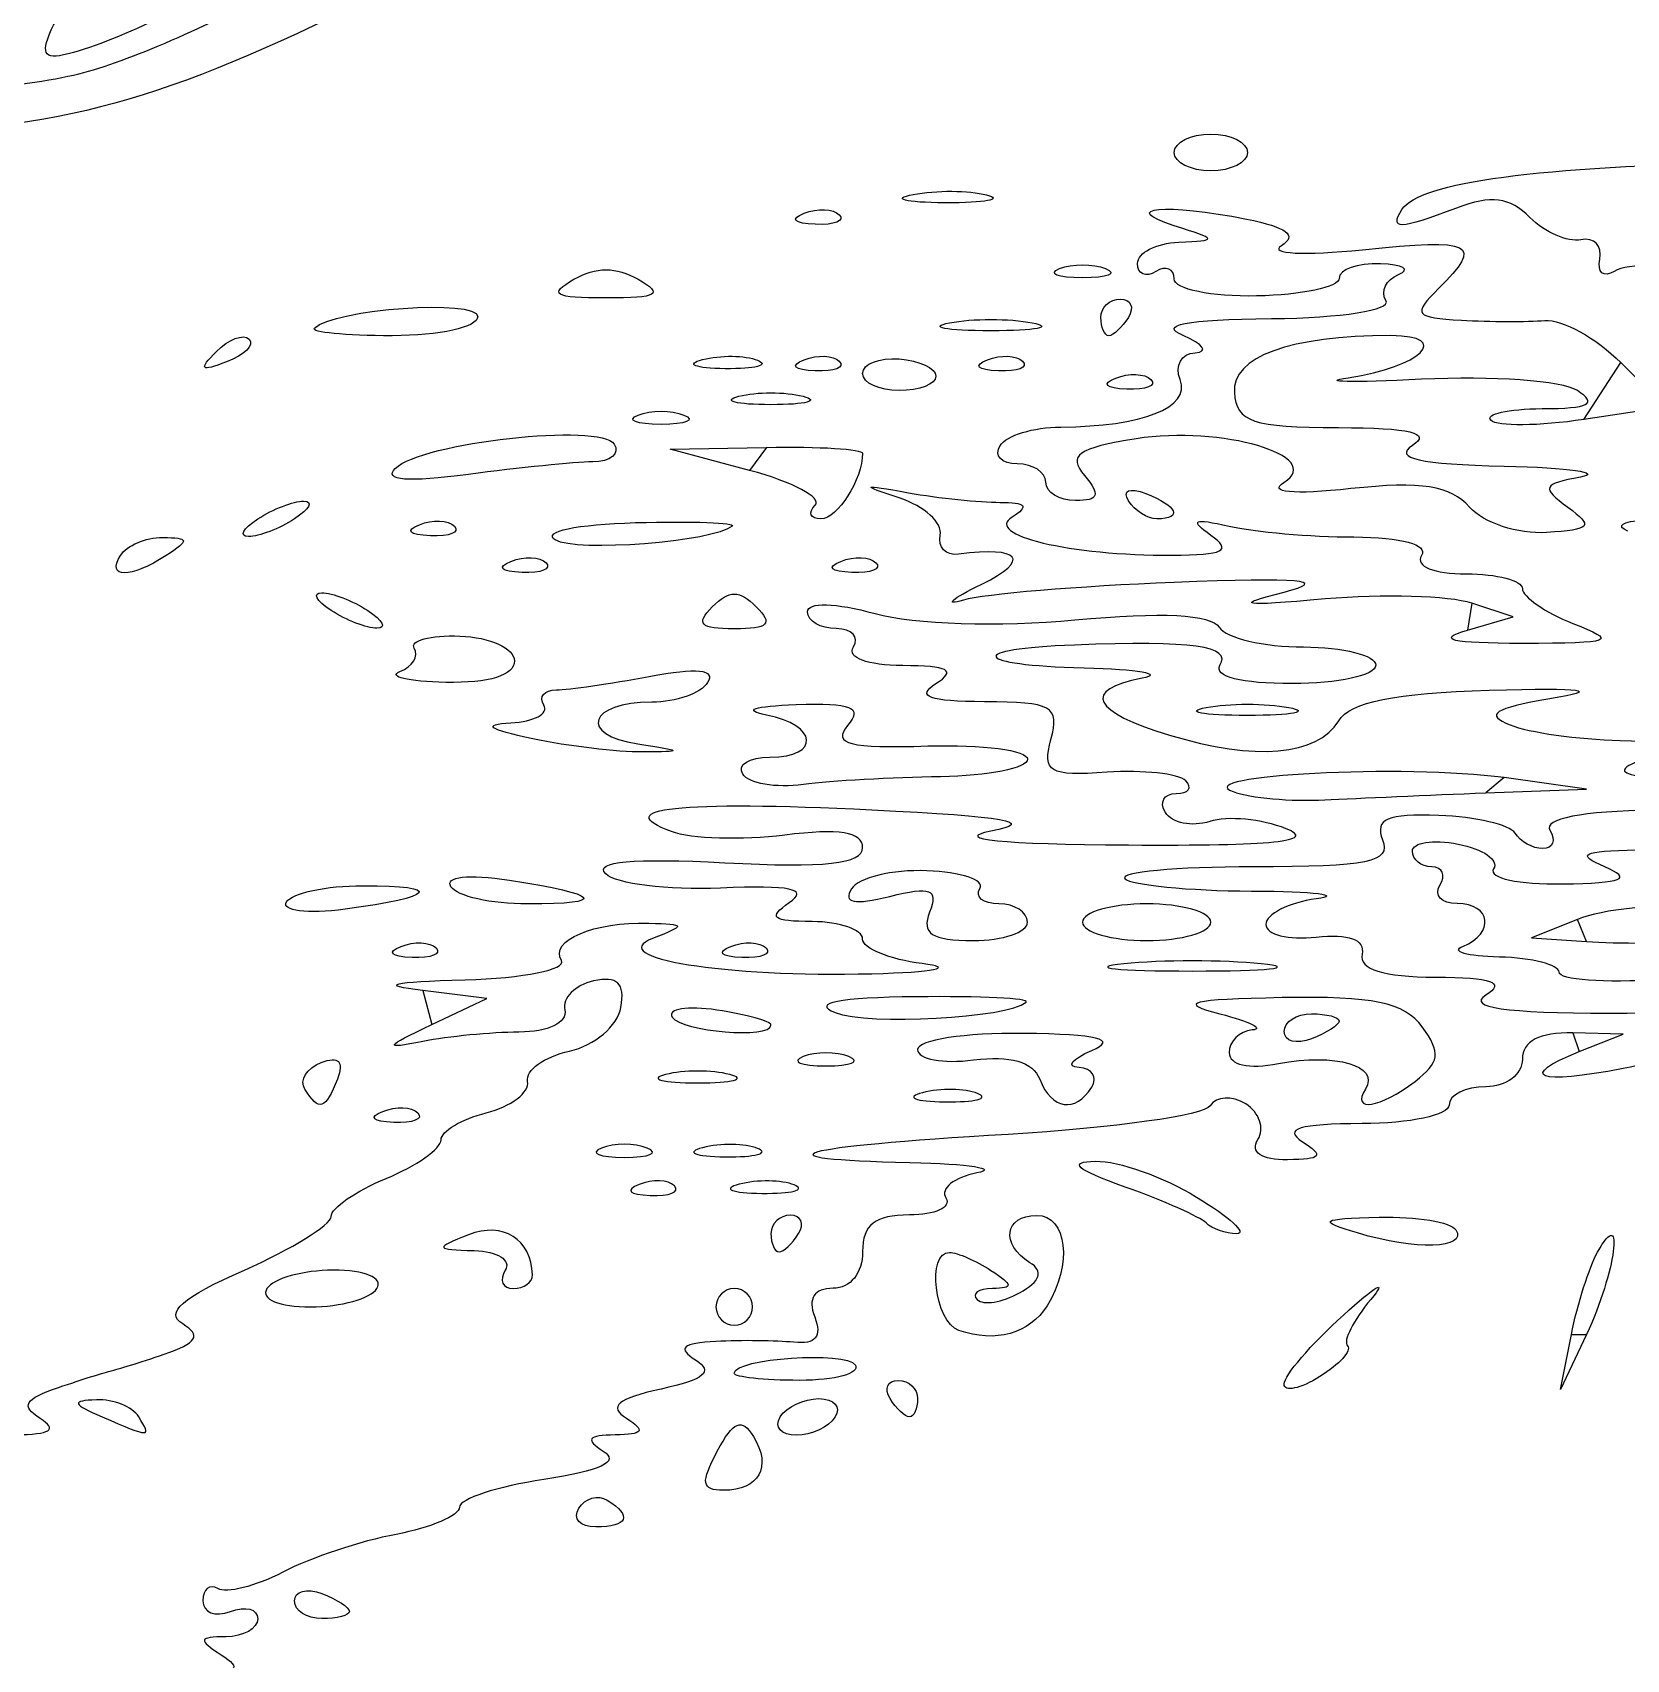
# Model space of a CAD drawing. Extents: x 2 to 593, y 3 to 839.
# Drawn here: x 179.76 to 227.1, y 80.83 to 129.16 of the extents above; entities that cross this region are included whole.
import ezdxf

# ---------------------------------------------------------------- set-up
doc = ezdxf.new("R2010")
doc.units = 0
doc.layers.add('Capa_1', color=7, linetype='CONTINUOUS')

msp = doc.modelspace()

# ---------------------------------------------------------------- linework, layer by layer
at = {"layer": 'Capa_1', "color": 7}
for points in [[(180.248816, 129.090104), (180.248816, 129.090104)], [(181.275768, 127.966752), (181.275784, 127.966824)], [(213.662512, 125.593912), (213.662512, 125.593912)], [(205.912376, 124.345672), (205.912376, 124.345912)], [(202.67416, 123.788232), (202.67416, 123.788472)], [(195.836208, 121.827272), (195.836208, 121.827272)], [(210.260544, 122.144152), (210.260544, 122.144152)], [(188.12508, 120.376712), (188.12508, 120.376712)], [(206.994656, 120.534872), (206.994656, 120.534872)], [(211.485256, 120.695112), (211.485256, 120.695112)], [(185.212992, 119.676472), (185.212992, 119.676472)], [(199.656768, 119.442072), (199.656768, 119.441832)], [(202.67416, 119.433592), (202.67416, 119.433832)], [(208.117304, 119.433592), (208.117304, 119.433832)], [(204.40916, 119.030872), (204.40916, 119.030872)], [(211.927512, 118.891992), (211.927512, 118.892232)], [(226.932136, 119.352712), (228.257976, 118.026872), (225.833928, 117.663432)], [(200.73504, 118.351272), (200.73504, 118.351272)], [(197.741304, 117.792232), (197.741304, 117.792232)], [(201.049376, 116.150152), (198.693856, 116.780312), (201.551512, 116.833912)], [(190.529136, 116.209192), (190.529136, 116.209192)], [(202.99984, 115.115112), (202.99984, 115.114952)], [(212.305576, 115.247992), (212.305576, 115.247992)], [(222.435808, 115.057512), (222.435808, 115.057912)], [(186.446776, 114.709912), (186.446776, 114.709912)], [(191.243552, 114.537192), (191.243552, 114.537432)], [(195.279808, 114.086392), (195.279808, 114.086392)], [(182.364416, 113.621272), (182.364416, 113.621272)], [(193.96512, 113.448632), (193.96512, 113.448872)], [(203.762792, 113.448632), (203.762792, 113.448872)], [(222.371552, 111.402472), (223.732336, 111.796552), (222.502, 112.203192)], [(188.624032, 111.988392), (188.624032, 111.988392)], [(199.945784, 112.097272), (199.945784, 112.097272)], [(222.371552, 111.402472), (222.371552, 111.402472)], [(190.668608, 110.172792), (190.668608, 110.172792)], [(214.615064, 109.107192), (214.615064, 109.107192)], [(194.611496, 108.178712), (194.611496, 108.178712)], [(200.8476, 107.128152), (200.8476, 107.128152)], [(222.915864, 106.571864), (225.909592, 106.686424), (223.460176, 107.024344)], [(222.915864, 106.571864), (222.915864, 106.571864)], [(192.182008, 103.783304), (192.182008, 103.783304)], [(187.300664, 103.331704), (187.300664, 103.331704)], [(209.307992, 102.730744), (209.307992, 102.730744)], [(214.751144, 102.730744), (214.751144, 102.730744)], [(225.63744, 102.813704), (224.276648, 102.265144), (225.909592, 102.154584)], [(190.699232, 102.009944), (190.699232, 102.010104)], [(200.496896, 102.009944), (200.496896, 102.010104)], [(216.248008, 101.494344), (216.248008, 101.494344)], [(191.617736, 99.692344), (193.25068, 100.466104), (191.345584, 100.699784)], [(209.26264, 100.356264), (209.26264, 100.356264)], [(201.687592, 99.675224), (201.687592, 99.675224)], [(216.9284, 99.481944), (216.9284, 99.481944)], [(225.694488, 98.886824), (226.998224, 99.408344), (225.50136, 99.442744)], [(204.000928, 98.736744), (204.000928, 98.736744)], [(200.46288, 98.207144), (200.46288, 98.207144)], [(187.842816, 97.771064), (187.842816, 97.771064)], [(207.821488, 97.644664), (207.821488, 97.644824)], [(211.213096, 97.831944), (211.213096, 97.831944)], [(220.817504, 98.003464), (220.817504, 98.003464)], [(190.15492, 97.110984), (190.15492, 97.111224)], [(198.013464, 96.019944), (198.013464, 96.019944)], [(201.289712, 96.011864), (201.289712, 96.011944)], [(198.8186, 94.900024), (198.8186, 94.899864)], [(202.378336, 94.927624), (202.378336, 94.927864)], [(214.610208, 93.799544), (214.610208, 93.799544)], [(202.504064, 93.482344), (202.504064, 93.482344)], [(219.105656, 93.499944), (219.105656, 93.499944)], [(189.984824, 91.849384), (189.984824, 91.849384)], [(194.60316, 92.257624), (194.60316, 92.257624)], [(201.143272, 91.305144), (201.143272, 91.305144)], [(207.26684, 90.607784), (207.266816, 90.607784)], [(225.907408, 90.483464), (225.137856, 88.850504), (225.461096, 90.483464), (225.461096, 90.483464)], [(200.59896, 89.333064), (200.59896, 89.333064)], [(216.9284, 89.016184), (216.9284, 89.016184)], [(205.225632, 88.578344), (205.225632, 88.578344)], [(182.908728, 88.039224), (182.908728, 88.039224)], [(201.959744, 88.034024), (201.959744, 88.034024)], [(200.094, 87.018904), (200.094, 87.018904)], [(195.977768, 85.321304), (195.977768, 85.321304)], [(187.535408, 82.573784), (187.535408, 82.573784)]]:
    msp.add_lwpolyline(points, close=True, dxfattribs=at)
for points in [[(186.387576, 131.234904), (185.416192, 130.449384), (182.713552, 129.099144), (181.143128, 128.614744)], [(181.275784, 127.966824), (182.772648, 128.370104), (185.344536, 129.504344), (186.991088, 130.487384)], [(180.248816, 129.090104), (180.57084, 129.929304), (181.152824, 130.158664), (182.509104, 129.980824)], [(188.673496, 129.626296), (182.898392, 126.848376), (179.90076, 126.145816), (173.791192, 126.138376)], [(181.143128, 128.614744), (180.176384, 128.316584), (179.989992, 128.415624), (180.248816, 129.090104)], [(173.505816, 127.227072), (176.282424, 127.227072), (179.778904, 127.563472), (181.275768, 127.966752)], [(213.662512, 125.593912), (213.662512, 125.893272), (214.152392, 126.138232), (214.751144, 126.138232)], [(214.751144, 126.138232), (215.349888, 126.138232), (215.839768, 125.893272), (215.839768, 125.593912)], [(214.751144, 125.049592), (214.152392, 125.049592), (213.662512, 125.294472), (213.662512, 125.593912)], [(215.839768, 125.593912), (215.839768, 125.294472), (215.349888, 125.049592), (214.751144, 125.049592)], [(220.428312, 123.901272), (220.929416, 124.712072), (224.527888, 125.194312), (230.808424, 125.292392)], [(206.858576, 124.097992), (205.661088, 124.105992), (205.235296, 124.215432), (205.912376, 124.345672)], [(205.912376, 124.345912), (206.589456, 124.476072), (207.569216, 124.471192), (208.089632, 124.334712)], [(208.089632, 124.334712), (208.610048, 124.198472), (208.056032, 124.091912), (206.858576, 124.097992)], [(224.22908, 123.660952), (223.62524, 124.264792), (223.078136, 124.335432), (222.045544, 123.942872)], [(203.003016, 123.459352), (202.36892, 123.485752), (202.239944, 123.614472), (202.67416, 123.788232)], [(202.67416, 123.788472), (203.06708, 123.945672), (203.536552, 123.926312), (203.717432, 123.745272)], [(203.717432, 123.745272), (203.898304, 123.564392), (203.576816, 123.435752), (203.003016, 123.459352)], [(213.662512, 123.418952), (211.97448, 123.959592), (213.42936, 124.091592), (215.81564, 123.614312)], [(222.045544, 123.942872), (220.340336, 123.294552), (220.048512, 123.287112), (220.428312, 123.901272)], [(213.798592, 122.928872), (214.973536, 122.980872), (214.968, 123.000872), (213.662512, 123.418952)], [(215.81564, 123.614312), (217.010256, 123.375352), (217.335432, 123.126232), (216.846776, 122.824232)], [(225.74436, 123.001032), (225.354096, 122.920872), (224.672232, 123.217832), (224.22908, 123.660952)], [(212.57388, 122.298232), (212.57388, 122.615272), (213.125, 122.899032), (213.798592, 122.928872)], [(216.846776, 122.824232), (216.454208, 122.581592), (217.536688, 122.527912), (219.252288, 122.705032)], [(219.252288, 122.705032), (222.576736, 123.048152), (222.864912, 122.901432), (221.516192, 121.552712)], [(226.304344, 122.425992), (226.386608, 122.822472), (226.134608, 123.081272), (225.74436, 123.001032)], [(210.260544, 122.144152), (210.63476, 122.295192), (211.247112, 122.295192), (211.621336, 122.144152)], [(213.1182, 122.058152), (212.818824, 121.873192), (212.57388, 121.981352), (212.57388, 122.298232)], [(219.786056, 122.287352), (219.112464, 122.311352), (218.561344, 122.116472), (218.561344, 121.855032)], [(220.326976, 121.968712), (220.703064, 122.120312), (220.45964, 122.263752), (219.786056, 122.287352)], [(226.732552, 122.062232), (226.414776, 121.865832), (226.222088, 122.029432), (226.304344, 122.425992)], [(231.322928, 121.193512), (231.69116, 121.789352), (227.556928, 122.571752), (226.732552, 122.062232)], [(196.788752, 121.272472), (195.23452, 121.272472), (195.059088, 121.374632), (195.836208, 121.827272)], [(195.836208, 121.827272), (196.483256, 122.204152), (197.094256, 122.204152), (197.741304, 121.827272)], [(197.741304, 121.827272), (198.518424, 121.374632), (198.342992, 121.272472), (196.788752, 121.272472)], [(210.940936, 121.869592), (210.192504, 121.869592), (209.886328, 121.993192), (210.260544, 122.144152)], [(211.621336, 122.144152), (211.995552, 121.993192), (211.689336, 121.869592), (210.940936, 121.869592)], [(213.662512, 121.837992), (213.662512, 122.144152), (213.417568, 122.243192), (213.1182, 122.058152)], [(216.111928, 121.330632), (214.764752, 121.303432), (213.662512, 121.531912), (213.662512, 121.837992)], [(218.561344, 121.855032), (218.561344, 121.593672), (217.459104, 121.357672), (216.111928, 121.330632)], [(219.950864, 121.195192), (219.781648, 121.469032), (219.950896, 121.817112), (220.326976, 121.968712)], [(221.516192, 121.552712), (220.7386, 120.775112), (220.800456, 120.689512), (222.196592, 120.611112)], [(188.12508, 120.376712), (188.697368, 120.946952), (192.978552, 121.250952), (192.978552, 120.721352)], [(211.485256, 120.695112), (211.485256, 120.994392), (211.744656, 121.239352), (212.061696, 121.239352)], [(212.061696, 121.239352), (212.378736, 121.239352), (212.486752, 120.994392), (212.301728, 120.695112)], [(216.552288, 120.659192), (218.644064, 120.680792), (220.124512, 120.914232), (219.950864, 121.195192)], [(190.438416, 120.150792), (189.041344, 120.150792), (188.000344, 120.252472), (188.12508, 120.376712)], [(192.978552, 120.721352), (192.978552, 120.404872), (191.846984, 120.150792), (190.438416, 120.150792)], [(208.219368, 120.298952), (206.872184, 120.298952), (206.321064, 120.405112), (206.994656, 120.534872)], [(206.994656, 120.534872), (207.668248, 120.664632), (208.77048, 120.664632), (209.444072, 120.534872)], [(209.444072, 120.534872), (210.117664, 120.405112), (209.566544, 120.298952), (208.219368, 120.298952)], [(211.725288, 120.150792), (211.593264, 120.150792), (211.485256, 120.395672), (211.485256, 120.695112)], [(212.301728, 120.695112), (212.116704, 120.395672), (211.857304, 120.150792), (211.725288, 120.150792)], [(213.934672, 120.153032), (213.178192, 120.478152), (213.976832, 120.632552), (216.552288, 120.659192)], [(222.196592, 120.611112), (223.041248, 120.563912), (224.153976, 120.559112), (224.66932, 120.601512)], [(224.66932, 120.601512), (225.184656, 120.643912), (226.202928, 120.081912), (226.932136, 119.352712)], [(185.212992, 119.676472), (185.582224, 120.048552), (186.021432, 120.215752), (186.189024, 120.048152)], [(186.189024, 120.048152), (186.356608, 119.880552), (186.054512, 119.576232), (185.517704, 119.371832)], [(214.284672, 119.647032), (214.69092, 119.667832), (214.533416, 119.895832), (213.934672, 120.153032)], [(220.099032, 120.152632), (217.1026, 120.152632), (215.369656, 119.521432), (215.449664, 118.459272)], [(218.833504, 118.903912), (220.997928, 119.218952), (221.94416, 120.152632), (220.099032, 120.152632)], [(185.517704, 119.371832), (184.741944, 119.076472), (184.679424, 119.138952), (185.212992, 119.676472)], [(200.3268, 119.171032), (199.42868, 119.182232), (199.127168, 119.304072), (199.656768, 119.442072)], [(199.656768, 119.441832), (200.186368, 119.579912), (200.921192, 119.570792), (201.289712, 119.421832)], [(201.289712, 119.421832), (201.658224, 119.272792), (201.224912, 119.159912), (200.3268, 119.171032)], [(203.003016, 119.104712), (202.36892, 119.131112), (202.239944, 119.259832), (202.67416, 119.433592)], [(202.67416, 119.433832), (203.06708, 119.591112), (203.536552, 119.571752), (203.717432, 119.390632)], [(203.717432, 119.390632), (203.898304, 119.209752), (203.576816, 119.081112), (203.003016, 119.104712)], [(204.40916, 119.030872), (204.40916, 119.311592), (204.899048, 119.504472), (205.497792, 119.459352)], [(205.497792, 119.459352), (206.096536, 119.414552), (206.586424, 119.184472), (206.586424, 118.948872)], [(208.446168, 119.104712), (207.812064, 119.131112), (207.683088, 119.259832), (208.117304, 119.433592)], [(208.117304, 119.433832), (208.510232, 119.591112), (208.979704, 119.571752), (209.160576, 119.390632)], [(209.160576, 119.390632), (209.341448, 119.209752), (209.01996, 119.081112), (208.446168, 119.104712)], [(213.838768, 118.845912), (213.677768, 119.265512), (213.878448, 119.625992), (214.284672, 119.647032)], [(205.497792, 118.520392), (204.899048, 118.520392), (204.40916, 118.750072), (204.40916, 119.030872)], [(206.586424, 118.948872), (206.586424, 118.713192), (206.096536, 118.520392), (205.497792, 118.520392)], [(212.256368, 118.563112), (211.622272, 118.589512), (211.493296, 118.718232), (211.927512, 118.891992)], [(211.927512, 118.892232), (212.320432, 119.049432), (212.789904, 119.030072), (212.970784, 118.849032)], [(221.01076, 118.856712), (218.915152, 118.751992), (217.935384, 118.773352), (218.833504, 118.903912)], [(225.63744, 118.519592), (225.188376, 118.809672), (223.106376, 118.961352), (221.01076, 118.856712)], [(200.73504, 118.351272), (201.258944, 118.488152), (202.11624, 118.488152), (202.640136, 118.351272)], [(210.292672, 117.438952), (212.734136, 117.451752), (214.157248, 118.015992), (213.838768, 118.845912)], [(212.970784, 118.849032), (213.151648, 118.668152), (212.83016, 118.539512), (212.256368, 118.563112)], [(215.449664, 118.459272), (215.515504, 117.585432), (215.97956, 117.429752), (218.541096, 117.422712)], [(224.594168, 117.983912), (225.99488, 117.991912), (226.252384, 118.122392), (225.63744, 118.519592)], [(197.741304, 117.792232), (198.11552, 117.943192), (198.72788, 117.943192), (199.102096, 117.792232)], [(201.687592, 118.102312), (200.639784, 118.102312), (200.211136, 118.214392), (200.73504, 118.351272)], [(202.640136, 118.351272), (203.16404, 118.214392), (202.735392, 118.102312), (201.687592, 118.102312)], [(223.07216, 117.637832), (222.886408, 117.823512), (223.571312, 117.979272), (224.594168, 117.983912)], [(190.529136, 116.209192), (191.3012, 116.979352), (196.636664, 117.573832), (197.03228, 116.933752)], [(198.421696, 117.517672), (197.673264, 117.517672), (197.367088, 117.641192), (197.741304, 117.792232)], [(199.102096, 117.792232), (199.476312, 117.641192), (199.170096, 117.517672), (198.421696, 117.517672)], [(208.49152, 116.887192), (208.676544, 117.186552), (209.487064, 117.434872), (210.292672, 117.438952)], [(216.923128, 115.795352), (218.181696, 116.573112), (215.056776, 117.493272), (212.52916, 117.089032)], [(225.833928, 117.663432), (224.500704, 117.463432), (223.257912, 117.451912), (223.07216, 117.637832)], [(212.52916, 117.089032), (210.789864, 116.810952), (210.498696, 116.603592), (210.99972, 115.999912)], [(218.541096, 117.422712), (220.687848, 117.414712), (221.320152, 117.262472), (220.7386, 116.886712)], [(197.03228, 116.933752), (197.210656, 116.645112), (196.922656, 116.406392), (196.39228, 116.403352)], [(201.551512, 116.833912), (203.123216, 116.863512), (204.40916, 116.785112), (204.40916, 116.659752)], [(204.40916, 116.659752), (204.40916, 115.891352), (203.659312, 114.710072), (203.171576, 114.710072)], [(209.003712, 116.342872), (208.536984, 116.342872), (208.306496, 116.587752), (208.49152, 116.887192)], [(220.7386, 116.886712), (220.160328, 116.512952), (220.954312, 116.335032), (223.460176, 116.276552)], [(192.706392, 116.031912), (190.896008, 115.788552), (190.167056, 115.847992), (190.529136, 116.209192)], [(196.39228, 116.403352), (195.861912, 116.395352), (194.203264, 116.233112), (192.706392, 116.031912)], [(202.99984, 115.114952), (203.222624, 115.337752), (202.34492, 115.803592), (201.049376, 116.150152)], [(209.852312, 115.798552), (209.852312, 116.097912), (209.47044, 116.342872), (209.003712, 116.342872)], [(210.99972, 115.999912), (211.480416, 115.420632), (211.421424, 115.254232), (210.735424, 115.254232)], [(223.460176, 116.276552), (225.406104, 116.231752), (226.42716, 116.085352), (225.7292, 115.952472)], [(205.497792, 115.332232), (204.31796, 115.719192), (204.354144, 115.739832), (205.769952, 115.487272)], [(210.735424, 115.254232), (210.249712, 115.254232), (209.852312, 115.499192), (209.852312, 115.798552)], [(212.305576, 115.247992), (212.114888, 115.556552), (212.333416, 115.647832), (212.817768, 115.461912)], [(218.910928, 115.608312), (217.1836, 115.422632), (216.434176, 115.493112), (216.923128, 115.795352)], [(222.435808, 115.057912), (221.864576, 115.702232), (221.016488, 115.834712), (218.910928, 115.608312)], [(225.7292, 115.952472), (224.595928, 115.736632), (224.555912, 115.640712), (225.355144, 115.056312)], [(186.446776, 114.709912), (186.895832, 115.000152), (187.508192, 115.237592), (187.80756, 115.237592)], [(187.80756, 115.237592), (188.106936, 115.237592), (187.984464, 115.000152), (187.535408, 114.709912)], [(203.171576, 114.710072), (202.854336, 114.710072), (202.777056, 114.892392), (202.99984, 115.115112)], [(206.713888, 114.227832), (206.793488, 114.589832), (206.246224, 115.086792), (205.497792, 115.332232)], [(205.769952, 115.487272), (206.668064, 115.327112), (207.889688, 115.198312), (208.484656, 115.201112)], [(208.484656, 115.201112), (209.265088, 115.209112), (209.366576, 115.082792), (208.848992, 114.762872)], [(213.15032, 114.709912), (212.868616, 114.709912), (212.48848, 114.952072), (212.305576, 115.247992)], [(212.817768, 115.461912), (213.760752, 115.100072), (213.93328, 114.709912), (213.15032, 114.709912)], [(224.719072, 114.305432), (223.876992, 114.252632), (222.84952, 114.590872), (222.435808, 115.057512)], [(225.355144, 115.056312), (226.134552, 114.486392), (226.052408, 114.389432), (224.719072, 114.305432)], [(186.174616, 114.182312), (185.875248, 114.182312), (185.997712, 114.419752), (186.446776, 114.709912)], [(187.535408, 114.709912), (187.086344, 114.419752), (186.473992, 114.182312), (186.174616, 114.182312)], [(191.572408, 114.208312), (190.938312, 114.234712), (190.809336, 114.363432), (191.243552, 114.537192)], [(191.243552, 114.537432), (191.636472, 114.694632), (192.105944, 114.675352), (192.286824, 114.494232)], [(195.279808, 114.086392), (194.883552, 114.332712), (195.905336, 114.551592), (197.66844, 114.598072)], [(197.66844, 114.598072), (199.363056, 114.642872), (200.654432, 114.597672), (200.538184, 114.498152)], [(208.848992, 114.762872), (207.99404, 114.234472), (210.579776, 113.617112), (213.594472, 113.629912)], [(214.751144, 114.221352), (214.110888, 114.678712), (214.228368, 114.737192), (215.295456, 114.492632)], [(227.137696, 114.348392), (226.761608, 114.499992), (226.974408, 114.643432), (227.610576, 114.667032)], [(182.364416, 113.621272), (182.54944, 113.920632), (183.115016, 114.161912), (183.621248, 114.157272)], [(183.621248, 114.157272), (184.414464, 114.149272), (184.428832, 114.075992), (183.7252, 113.621272)], [(192.286824, 114.494232), (192.467688, 114.313352), (192.1462, 114.184712), (191.572408, 114.208312)], [(200.538184, 114.498152), (199.98712, 114.026232), (195.89216, 113.705672), (195.279808, 114.086392)], [(207.2582, 113.660232), (206.879248, 113.610632), (206.634304, 113.865912), (206.713888, 114.227832)], [(213.594472, 113.629912), (215.14396, 113.637912), (215.392304, 113.763432), (214.751144, 114.221352)], [(215.295456, 114.492632), (216.043888, 114.321032), (217.711704, 114.177352), (219.001704, 114.173272)], [(219.001704, 114.173272), (220.42512, 114.165272), (221.21492, 113.951832), (221.01076, 113.621512)], [(183.7252, 113.621272), (182.659232, 112.932392), (181.938664, 112.932392), (182.364416, 113.621272)], [(193.96512, 113.448872), (194.358048, 113.606072), (194.82752, 113.586712), (195.008392, 113.405672)], [(203.762792, 113.448872), (204.155712, 113.606072), (204.625184, 113.586712), (204.806056, 113.405672)], [(207.947208, 112.772312), (209.421536, 113.494712), (209.105224, 113.902312), (207.2582, 113.660232)], [(221.01076, 113.621512), (220.814496, 113.303912), (221.367984, 113.077192), (222.339424, 113.077192)], [(194.293984, 113.119752), (193.65988, 113.146152), (193.530904, 113.274872), (193.96512, 113.448632)], [(195.008392, 113.405672), (195.189264, 113.224792), (194.867776, 113.096152), (194.293984, 113.119752)], [(204.091648, 113.119752), (203.457544, 113.146152), (203.328568, 113.274872), (203.762792, 113.448632)], [(204.806056, 113.405672), (204.986928, 113.224792), (204.66544, 113.096152), (204.091648, 113.119752)], [(199.945784, 112.097272), (200.453808, 112.605352), (200.744112, 112.605352), (201.252136, 112.097272)], [(207.402896, 112.296552), (206.804144, 112.118072), (207.049088, 112.332552), (207.947208, 112.772312)], [(213.662512, 112.821592), (210.818464, 112.711272), (208.00164, 112.474872), (207.402896, 112.296552)], [(216.9284, 112.537752), (218.312816, 112.889912), (217.420208, 112.967512), (213.662512, 112.821592)], [(222.339424, 113.077192), (223.255208, 113.077192), (224.004496, 112.879512), (224.004496, 112.637992)], [(224.004496, 112.637992), (224.004496, 112.396392), (224.67808, 111.932552), (225.50136, 111.607272)], [(188.624032, 111.988392), (188.174976, 112.278632), (188.052504, 112.516072), (188.35188, 112.516072)], [(188.35188, 112.516072), (188.651248, 112.516072), (189.263608, 112.278632), (189.712664, 111.988392)], [(202.776216, 111.950104), (202.776216, 112.244664), (203.602568, 112.222344), (204.785064, 111.895704)], [(218.147488, 112.331512), (215.624576, 112.106792), (215.389952, 112.146472), (216.9284, 112.537752)], [(222.502, 112.203192), (221.82532, 112.426792), (219.865792, 112.484552), (218.147488, 112.331512)], [(189.984824, 111.460792), (189.685448, 111.460792), (189.073096, 111.698232), (188.624032, 111.988392)], [(189.712664, 111.988392), (190.16172, 111.698232), (190.284192, 111.460792), (189.984824, 111.460792)], [(200.59896, 111.444072), (199.582904, 111.444072), (199.437752, 111.589272), (199.945784, 112.097272)], [(201.252136, 112.097272), (201.76016, 111.589272), (201.615016, 111.444072), (200.59896, 111.444072)], [(203.624816, 111.449624), (203.158088, 111.449624), (202.776216, 111.674824), (202.776216, 111.950104)], [(204.785064, 111.895704), (205.932744, 111.578824), (208.474808, 111.498584), (210.715024, 111.708504)], [(210.715024, 111.708504), (213.305816, 111.951304), (214.758896, 111.877304), (214.997928, 111.490584)], [(191.09352, 110.867352), (190.951144, 111.097752), (191.561416, 111.260552), (192.449672, 111.229112)], [(192.449672, 111.229112), (193.347616, 111.197112), (194.065248, 110.869912), (194.065944, 110.491592)], [(204.137008, 110.905304), (204.322024, 111.204664), (204.091568, 111.449624), (203.624816, 111.449624)], [(214.997928, 111.490584), (215.196904, 111.168584), (216.325016, 110.905144), (217.50484, 110.905144)], [(224.004496, 111.012072), (221.884112, 111.012072), (221.407736, 111.123432), (222.371552, 111.402472)], [(225.50136, 111.607272), (226.857432, 111.071352), (226.71664, 111.015432), (224.004496, 111.012072)], [(190.668608, 110.172792), (191.044688, 110.324472), (191.235904, 110.636952), (191.09352, 110.867352)], [(205.601744, 110.352664), (204.541312, 110.360664), (203.938944, 110.584824), (204.137008, 110.905304)], [(210.702264, 110.962664), (207.448808, 110.839384), (207.64576, 110.370744), (210.986296, 110.286744)], [(215.023296, 110.360824), (215.378472, 110.935544), (214.225648, 111.096104), (210.702264, 110.962664)], [(217.50484, 110.905144), (218.684664, 110.905144), (219.649976, 110.660264), (219.649976, 110.360824)], [(194.065944, 110.491592), (194.066488, 110.060392), (193.319592, 109.826952), (192.026, 109.854152)], [(198.06704, 110.030072), (199.497496, 110.300072), (200.048312, 110.241832), (199.803944, 109.846392)], [(206.586424, 109.816664), (207.204352, 110.216024), (206.964912, 110.346344), (205.601744, 110.352664)], [(210.986296, 110.286744), (212.607904, 110.245944), (213.383552, 110.106504), (212.70996, 109.976744)], [(217.168432, 109.816504), (215.65268, 109.816504), (214.817824, 110.028424), (215.023296, 110.360824)], [(219.649976, 110.360824), (219.649976, 110.061464), (218.53328, 109.816504), (217.168432, 109.816504)], [(192.026, 109.854152), (190.903352, 109.877352), (190.29252, 110.021192), (190.668608, 110.172792)], [(195.315832, 109.632472), (195.67688, 109.632472), (196.914928, 109.812712), (198.06704, 110.030072)], [(199.803944, 109.846392), (199.60712, 109.527912), (198.86264, 109.267352), (198.149544, 109.267352)], [(208.032328, 109.280664), (206.371096, 109.288664), (205.986896, 109.429224), (206.586424, 109.816664)], [(212.70996, 109.976744), (210.904336, 109.628984), (211.216152, 108.983384), (213.526432, 108.286344)], [(223.019976, 109.618184), (225.882784, 109.699544), (226.387752, 109.627784), (224.820968, 109.363864)], [(194.93972, 109.176632), (194.785536, 109.426072), (194.95476, 109.631272), (195.315832, 109.632472)], [(198.149544, 109.267352), (196.27836, 109.267352), (195.951352, 108.294312), (197.73208, 108.025112)], [(202.434624, 109.193272), (204.089176, 109.251672), (204.418256, 109.118072), (203.964896, 108.571432)], [(210.004344, 108.162024), (210.261984, 109.147224), (210.039704, 109.273304), (208.032328, 109.280664)], [(214.615064, 109.107192), (215.288656, 109.236872), (216.390888, 109.236872), (217.06448, 109.107192)], [(218.5498, 108.708344), (218.897352, 109.271304), (220.20932, 109.538424), (223.019976, 109.618184)], [(224.820968, 109.363864), (223.151744, 109.082344), (222.87636, 108.901704), (223.640776, 108.590104)], [(193.963232, 108.651352), (194.654488, 108.690552), (195.093904, 108.927112), (194.93972, 109.176632)], [(201.551512, 108.883192), (200.82036, 109.023992), (201.176256, 109.148952), (202.434624, 109.193272)], [(201.655464, 107.634392), (203.165096, 107.634392), (203.085736, 108.587672), (201.551512, 108.883192)], [(215.839768, 108.871272), (214.492592, 108.871272), (213.941472, 108.977432), (214.615064, 109.107192)], [(217.06448, 109.107192), (217.738072, 108.977432), (217.186952, 108.871272), (215.839768, 108.871272)], [(194.611496, 108.178712), (193.281216, 108.458712), (193.085616, 108.601352), (193.963232, 108.651352)], [(203.964896, 108.571432), (203.506736, 108.019352), (203.999376, 107.893992), (206.347664, 107.964712)], [(213.526432, 108.286344), (216.073296, 107.517864), (217.91016, 107.672184), (218.5498, 108.708344)], [(223.640776, 108.590104), (224.18916, 108.366504), (225.658808, 108.159224), (226.906664, 108.129384)], [(197.877384, 107.787592), (197.128952, 107.779592), (195.659304, 107.958232), (194.611496, 108.178712)], [(197.73208, 108.025112), (199.095776, 107.819032), (199.109512, 107.796552), (197.877384, 107.787592)], [(206.347664, 107.964712), (207.975848, 108.013512), (209.307992, 107.837112), (209.307992, 107.571992)], [(211.669016, 107.183304), (209.941688, 107.066984), (209.747808, 107.183304), (210.004344, 108.162024)], [(226.906664, 108.129384), (228.848504, 108.082984), (228.979368, 108.012264), (227.814696, 107.639304)], [(200.8476, 107.128152), (200.675512, 107.406552), (201.039048, 107.634392), (201.655464, 107.634392)], [(209.307992, 107.571992), (209.307992, 107.306952), (208.14452, 107.073192), (206.722496, 107.052552)], [(223.460176, 107.024344), (220.53972, 107.427304), (214.077984, 107.093144), (215.411016, 106.607944)], [(227.814696, 107.639304), (226.177304, 107.114904), (227.050648, 106.944824), (231.080584, 107.003384)], [(202.648744, 106.818472), (201.830208, 106.710312), (201.019688, 106.849672), (200.8476, 107.128152)], [(206.722496, 107.052552), (205.30048, 107.031752), (203.467288, 106.926632), (202.648744, 106.818472)], [(214.006152, 106.932904), (213.795992, 107.143064), (212.74428, 107.255784), (211.669016, 107.183304)], [(213.721104, 106.550824), (214.088048, 106.550824), (214.216312, 106.722744), (214.006152, 106.932904)], [(198.733624, 105.420824), (196.871112, 106.122744), (198.932384, 106.347384), (204.681288, 106.068984)], [(213.404008, 105.984344), (213.211488, 106.295864), (213.354168, 106.550824), (213.721104, 106.550824)], [(215.411016, 106.607944), (215.92364, 106.421464), (217.148344, 106.311224), (218.132592, 106.362984)], [(218.132592, 106.362984), (219.11684, 106.414984), (221.269312, 106.508744), (222.915864, 106.571864)], [(204.681288, 106.068984), (208.677408, 105.875544), (209.617984, 105.706504), (208.219336, 105.433304)], [(214.71804, 105.723784), (214.187872, 105.555544), (213.59656, 105.672584), (213.404008, 105.984344)], [(216.985568, 105.508344), (216.268584, 105.795144), (215.2482, 105.892104), (214.71804, 105.723784)], [(221.52536, 105.902664), (219.986632, 105.960264), (219.61336, 105.798264), (219.852416, 105.175304)], [(223.787376, 105.372984), (223.632624, 105.623384), (222.614712, 105.861784), (221.52536, 105.902664)], [(227.918648, 106.060584), (225.780208, 106.026984), (224.61148, 105.800984), (224.820968, 105.462024)], [(202.0958, 105.317864), (200.823464, 105.157144), (199.310488, 105.203464), (198.733624, 105.420824)], [(204.409136, 104.945464), (204.409136, 105.410424), (203.714032, 105.522344), (202.0958, 105.317864)], [(208.219336, 105.433304), (207.029896, 105.200904), (208.563448, 105.047144), (212.301696, 105.024024)], [(212.301696, 105.024024), (216.631824, 104.997624), (217.92832, 105.131224), (216.985568, 105.508344)], [(224.613056, 104.917704), (224.31368, 104.917704), (223.942128, 105.122584), (223.787376, 105.372984)], [(224.820968, 105.462024), (225.005984, 105.162664), (224.912424, 104.917704), (224.613056, 104.917704)], [(200.320512, 104.496664), (203.294976, 104.339544), (204.409136, 104.461464), (204.409136, 104.945464)], [(219.852416, 105.175304), (220.106888, 104.512104), (219.441096, 104.373384), (216.004128, 104.373384)], [(220.7386, 104.842184), (220.7386, 105.100104), (221.348104, 105.194584), (222.093048, 105.052184)], [(222.093048, 105.052184), (222.837992, 104.909784), (223.313416, 104.576344), (223.149552, 104.311144)], [(226.453912, 104.373384), (225.580624, 104.748664), (225.769048, 104.848744), (227.406456, 104.879464)], [(196.777944, 104.166584), (196.41276, 104.531784), (197.586136, 104.641144), (200.320512, 104.496664)], [(221.315048, 104.373384), (220.998, 104.373384), (220.7386, 104.584344), (220.7386, 104.842184)], [(192.182008, 103.783304), (191.993304, 104.088584), (192.69456, 104.167384), (193.918904, 103.978344)], [(193.918904, 103.978344), (196.652232, 103.556504), (196.871384, 103.271224), (194.462184, 103.271224)], [(200.186168, 103.744104), (198.611968, 103.676104), (197.078264, 103.866264), (196.777944, 104.166584)], [(206.313776, 104.258984), (205.28976, 104.297384), (204.283296, 104.056104), (204.0772, 103.722584)], [(207.893208, 103.732024), (208.048528, 103.983304), (207.337784, 104.220424), (206.313776, 104.258984)], [(216.004128, 104.373384), (213.718328, 104.373384), (212.005368, 104.216184), (212.197552, 104.024024)], [(212.197552, 104.024024), (212.389728, 103.831784), (214.083912, 103.666104), (215.962392, 103.655784)], [(221.555072, 103.829064), (221.740096, 104.128424), (221.632112, 104.373384), (221.315048, 104.373384)], [(223.149552, 104.311144), (222.985688, 104.046024), (223.907072, 103.846264), (225.197072, 103.867304)], [(225.197072, 103.867304), (227.00688, 103.896904), (227.29392, 104.012424), (226.453912, 104.373384)], [(187.300664, 103.331704), (187.465104, 103.597864), (188.48332, 103.815544), (189.563344, 103.815544)], [(189.563344, 103.815544), (191.99936, 103.815544), (191.741824, 103.473064), (189.03756, 103.116424)], [(194.462184, 103.271224), (193.382152, 103.271224), (192.356072, 103.501624), (192.182008, 103.783304)], [(202.231872, 103.312424), (202.827304, 103.717384), (202.273472, 103.834184), (200.186168, 103.744104)], [(204.0772, 103.722584), (203.81708, 103.301784), (204.164528, 103.232264), (205.213296, 103.495544)], [(205.213296, 103.495544), (206.441936, 103.803864), (206.663616, 103.717064), (206.400192, 103.030584)], [(208.4594, 103.275064), (207.992672, 103.275064), (207.737888, 103.480744), (207.893208, 103.732024)], [(215.962392, 103.655784), (217.840872, 103.645384), (218.704224, 103.541464), (217.880952, 103.424744)], [(217.880952, 103.424744), (217.057672, 103.308024), (216.384088, 102.966264), (216.384088, 102.665304)], [(222.067264, 103.284744), (221.600536, 103.284744), (221.370056, 103.529704), (221.555072, 103.829064)], [(189.03756, 103.116424), (187.917304, 102.968744), (187.136144, 103.065224), (187.300664, 103.331704)], [(202.912272, 102.748904), (201.722872, 102.756904), (201.583112, 102.871304), (202.231872, 103.312424)], [(206.400192, 103.030584), (206.152376, 102.384824), (206.455872, 102.186424), (207.692128, 102.186424)], [(209.307992, 102.730744), (209.307992, 103.030104), (208.926128, 103.275064), (208.4594, 103.275064)], [(212.84604, 103.275064), (211.798232, 103.275064), (210.940936, 103.030104), (210.940936, 102.730744)], [(214.751144, 102.730744), (214.751144, 103.030104), (213.893848, 103.275064), (212.84604, 103.275064)], [(222.235472, 102.012344), (223.19812, 102.400744), (223.081264, 103.284744), (222.067264, 103.284744)], [(229.259608, 103.187464), (228.015848, 103.283544), (226.385872, 103.115464), (225.63744, 102.813704)], [(195.463192, 101.594904), (195.099328, 102.183704), (196.437664, 102.754824), (198.05796, 102.702344)], [(198.05796, 102.702344), (199.173072, 102.666344), (199.179416, 102.640744), (198.173064, 102.247464)], [(204.409136, 102.230744), (204.409136, 102.511144), (203.735544, 102.744344), (202.912272, 102.748904)], [(207.692128, 102.186424), (208.580856, 102.186424), (209.307992, 102.431384), (209.307992, 102.730744)], [(210.940936, 102.730744), (210.940936, 102.431384), (211.798232, 102.186424), (212.84604, 102.186424)], [(212.84604, 102.186424), (213.893848, 102.186424), (214.751144, 102.431384), (214.751144, 102.730744)], [(216.384088, 102.665304), (216.384088, 102.364424), (217.057672, 102.194344), (217.880952, 102.287304)], [(191.028096, 101.681064), (190.393992, 101.707464), (190.265016, 101.836104), (190.699232, 102.009944)], [(190.699232, 102.010104), (191.09216, 102.167304), (191.561632, 102.148024), (191.742504, 101.966904)], [(191.742504, 101.966904), (191.923376, 101.786024), (191.601888, 101.657384), (191.028096, 101.681064)], [(198.173064, 102.247464), (196.70312, 101.672584), (200.311568, 101.092184), (204.681288, 101.200744)], [(200.82576, 101.681064), (200.191656, 101.707464), (200.06268, 101.836104), (200.496896, 102.009944)], [(200.496896, 102.010104), (200.889824, 102.167304), (201.359296, 102.148024), (201.540168, 101.966904)], [(201.540168, 101.966904), (201.72104, 101.786024), (201.399552, 101.657384), (200.82576, 101.681064)], [(206.17816, 101.501384), (205.205192, 101.622104), (204.409136, 101.950344), (204.409136, 102.230744)], [(217.880952, 102.287304), (218.849288, 102.396744), (219.329768, 102.218504), (219.241736, 101.781944)], [(223.324096, 101.694824), (222.351136, 101.718024), (221.861256, 101.861304), (222.235472, 102.012344)], [(225.909592, 102.154584), (226.807712, 102.093784), (228.42848, 102.096184), (229.511304, 102.162584)], [(192.602416, 101.020584), (194.34148, 101.068584), (195.628824, 101.326984), (195.463192, 101.594904)], [(204.681288, 101.200744), (206.560128, 101.247144), (207.195856, 101.375144), (206.17816, 101.501384)], [(212.165648, 101.494344), (211.043, 101.376904), (211.961528, 101.280824), (214.206824, 101.280824)], [(216.248008, 101.494344), (215.12536, 101.611784), (213.288296, 101.611784), (212.165648, 101.494344)], [(214.206824, 101.280824), (216.452128, 101.280824), (217.370656, 101.376904), (216.248008, 101.494344)], [(219.241736, 101.781944), (219.150752, 101.330984), (219.872248, 101.104744), (221.419, 101.099144)], [(225.092384, 101.243544), (225.092792, 101.468104), (224.297064, 101.671224), (223.324096, 101.694824)], [(191.345584, 100.699784), (190.010896, 100.863464), (190.387216, 100.959464), (192.602416, 101.020584)], [(197.23152, 100.201704), (197.354656, 100.922664), (197.127392, 101.140984), (196.415048, 100.985864)], [(221.419, 101.099144), (223.113152, 101.091144), (223.5138, 100.949624), (222.915864, 100.563224)], [(228.086112, 101.021864), (226.439152, 100.919304), (225.091976, 101.013864), (225.092384, 101.243544)], [(196.415048, 100.985864), (195.872144, 100.867544), (195.489176, 100.479224), (195.564024, 100.122744)], [(205.996752, 100.515224), (203.695224, 100.490424), (202.875328, 100.330104), (203.592688, 100.046344)], [(209.26264, 100.356264), (209.387368, 100.464744), (207.91772, 100.536344), (205.996752, 100.515224)], [(221.029648, 99.619144), (220.4974, 100.347064), (219.577904, 100.539304), (216.868392, 100.489144)], [(222.915864, 100.563224), (222.352168, 100.198904), (223.48964, 100.032984), (226.589984, 100.027224)], [(226.589984, 100.027224), (229.479528, 100.019224), (231.080584, 100.230904), (231.080584, 100.613624)], [(195.564024, 100.122744), (195.642904, 99.746984), (195.071232, 99.471624), (194.203232, 99.467304)], [(195.700096, 98.900104), (196.448528, 99.066424), (197.137672, 99.652184), (197.23152, 100.201704)], [(200.083392, 100.121064), (199.20108, 100.250584), (198.603184, 100.156264), (198.754728, 99.910744)], [(201.687592, 99.675224), (201.687592, 99.790984), (200.965704, 99.991624), (200.083392, 100.121064)], [(203.592688, 100.046344), (204.581864, 99.654984), (208.716192, 99.880984), (209.26264, 100.356264)], [(216.868392, 100.489144), (214.123752, 100.438744), (213.734688, 100.337064), (215.023296, 100.009224)], [(191.345584, 99.189144), (190.157768, 98.952904), (190.19236, 99.016904), (191.617736, 99.692344)], [(198.754728, 99.910744), (199.02444, 99.474264), (201.687592, 99.260504), (201.687592, 99.675224)], [(215.023296, 100.009224), (215.921416, 99.780664), (216.350064, 99.564744), (215.975848, 99.529304)], [(216.9284, 99.481944), (216.9284, 99.771944), (217.295816, 100.009224), (217.744872, 100.009224)], [(217.744872, 100.009224), (218.193936, 100.009224), (218.561344, 99.912904), (218.561344, 99.795304)], [(218.561344, 99.795304), (218.561344, 99.677624), (218.193936, 99.440344), (217.744872, 99.268024)], [(220.817504, 98.003464), (221.555232, 98.564824), (221.592576, 98.849304), (221.029648, 99.619144)], [(194.203232, 99.467304), (193.37996, 99.459304), (192.094016, 99.338024), (191.345584, 99.189144)], [(209.171912, 99.426584), (207.45052, 99.448184), (206.042104, 99.231624), (206.042104, 98.946424)], [(211.213096, 98.920584), (211.996336, 99.257144), (211.423736, 99.399144), (209.171912, 99.426584)], [(215.975848, 99.529304), (215.601632, 99.494104), (215.295456, 99.191384), (215.295456, 98.857064)], [(217.744872, 99.268024), (217.295816, 99.095704), (216.9284, 99.192024), (216.9284, 99.481944)], [(225.50136, 99.442744), (224.518352, 99.465944), (224.004496, 99.196984), (224.004496, 98.660824)], [(188.327288, 98.559784), (188.851336, 98.760824), (189.012128, 98.598184), (188.810232, 98.072504)], [(194.45724, 98.002024), (194.39236, 98.329704), (194.951664, 98.733784), (195.700096, 98.900104)], [(202.640136, 98.736744), (202.26592, 98.585784), (202.572136, 98.462184), (203.320536, 98.462184)], [(204.000928, 98.736744), (203.626712, 98.887704), (203.014352, 98.887704), (202.640136, 98.736744)], [(203.320536, 98.462184), (204.068968, 98.462184), (204.375144, 98.585784), (204.000928, 98.736744)], [(206.042104, 98.946424), (206.042104, 98.661224), (206.790792, 98.522744), (207.705848, 98.638584)], [(207.705848, 98.638584), (208.80116, 98.777144), (209.471944, 98.582584), (209.669184, 98.068344)], [(210.836984, 98.414504), (210.445104, 98.435304), (210.614352, 98.663304), (211.213096, 98.920584)], [(215.295456, 98.857064), (215.295456, 98.491064), (215.877096, 98.360504), (216.757824, 98.528904)], [(216.757824, 98.528904), (218.464408, 98.855144), (219.774064, 98.472904), (219.342568, 97.774904)], [(224.004496, 98.660824), (224.004496, 98.207224), (223.520656, 97.844344), (222.915864, 97.844344)], [(226.998224, 98.383544), (224.464664, 97.889704), (223.82204, 98.137864), (225.694488, 98.886824)], [(228.631168, 98.934824), (228.930544, 98.865224), (228.195712, 98.616904), (226.998224, 98.383544)], [(187.842816, 97.771064), (187.677176, 98.039064), (187.895136, 98.393944), (188.327288, 98.559784)], [(198.557776, 98.207144), (198.033872, 98.070264), (198.46252, 97.958184), (199.510328, 97.958184)], [(200.46288, 98.207144), (199.938976, 98.344104), (199.08168, 98.344104), (198.557776, 98.207144)], [(199.510328, 97.958184), (200.558136, 97.958184), (200.986784, 98.070264), (200.46288, 98.207144)], [(211.213096, 97.831944), (211.39812, 98.131304), (211.228856, 98.393464), (210.836984, 98.414504)], [(188.810232, 98.072504), (188.459368, 97.158104), (188.259992, 97.096024), (187.842816, 97.771064)], [(193.232528, 97.069384), (193.970976, 97.254744), (194.522096, 97.674344), (194.45724, 98.002024)], [(206.188544, 97.664824), (205.658944, 97.526824), (205.960456, 97.404904), (206.858576, 97.393784)], [(207.821488, 97.644824), (207.452968, 97.793944), (206.718144, 97.803064), (206.188544, 97.664824)], [(206.858576, 97.393784), (207.756696, 97.382584), (208.190008, 97.495544), (207.821488, 97.644664)], [(209.669184, 98.068344), (210.017408, 97.160904), (210.730856, 97.051624), (211.213096, 97.831944)], [(219.342568, 97.774904), (218.90892, 97.073304), (219.770384, 97.206824), (220.817504, 98.003464)], [(222.915864, 97.844344), (222.31712, 97.844344), (221.827232, 97.599384), (221.827232, 97.300024)], [(190.15492, 97.111224), (190.547848, 97.268504), (191.017312, 97.249144), (191.198192, 97.068024)], [(214.736336, 97.276184), (214.562704, 96.995224), (211.861872, 96.613384), (208.734504, 96.427704)], [(215.787792, 97.332184), (215.376104, 97.586584), (214.912976, 97.561864), (214.736336, 97.276184)], [(216.149544, 96.272264), (216.355248, 96.605064), (216.192504, 97.082104), (215.787792, 97.332184)], [(221.827232, 97.300024), (221.827232, 97.000664), (220.66376, 96.751944), (219.241736, 96.747384)], [(190.483776, 96.782184), (189.84968, 96.808584), (189.720704, 96.937224), (190.15492, 97.110984)], [(191.198192, 97.068024), (191.379064, 96.887144), (191.057576, 96.758504), (190.483776, 96.782184)], [(191.889896, 96.264504), (191.889896, 96.521864), (192.49408, 96.884024), (193.232528, 97.069384)], [(219.241736, 96.747384), (217.37176, 96.739384), (216.882192, 96.592984), (217.472712, 96.211384)], [(190.256952, 95.120184), (191.155072, 95.492184), (191.889896, 96.007144), (191.889896, 96.264504)], [(198.013464, 96.019944), (197.639248, 96.170904), (197.026896, 96.170904), (196.65268, 96.019944)], [(201.289712, 96.011944), (200.921192, 96.160984), (200.186368, 96.170104), (199.656768, 96.031944)], [(208.734504, 96.427704), (202.273904, 96.044024), (201.077888, 95.702104), (205.815304, 95.593064)], [(217.032352, 95.675384), (216.247472, 95.667384), (215.915968, 95.894344), (216.149544, 96.272264)], [(217.472712, 96.211384), (218.129576, 95.786904), (218.043496, 95.682184), (217.032352, 95.675384)], [(196.65268, 96.019944), (196.278464, 95.868904), (196.58468, 95.745384), (197.333072, 95.745384)], [(197.333072, 95.745384), (198.081504, 95.745384), (198.38768, 95.868904), (198.013464, 96.019944)], [(199.656768, 96.031944), (199.127168, 95.894024), (199.42868, 95.772024), (200.3268, 95.760904)], [(200.3268, 95.760904), (201.22492, 95.749704), (201.658224, 95.862664), (201.289712, 96.011864)], [(205.815304, 95.593064), (207.5866, 95.552264), (208.481088, 95.412344), (207.803056, 95.282024)], [(207.803056, 95.282024), (207.125024, 95.151624), (206.710832, 94.817624), (206.882632, 94.539624)], [(212.206152, 94.864344), (210.73292, 95.389704), (210.478584, 95.613624), (211.336016, 95.630504)], [(211.336016, 95.630504), (212.002376, 95.643304), (213.349552, 95.165464), (214.329752, 94.567784)], [(188.624008, 93.990984), (188.624008, 94.240024), (189.358832, 94.748184), (190.256952, 95.120184)], [(197.775328, 94.943064), (197.341112, 94.769304), (197.470088, 94.640264), (198.104184, 94.614184)], [(198.8186, 94.899864), (198.63772, 95.080744), (198.168248, 95.100104), (197.775328, 94.943064)], [(198.104184, 94.614184), (198.677976, 94.590984), (198.999472, 94.719144), (198.8186, 94.900024)], [(200.745392, 94.947864), (200.215792, 94.809784), (200.517312, 94.687784), (201.415432, 94.676744)], [(202.378336, 94.927864), (202.009824, 95.076904), (201.275, 95.086024), (200.745392, 94.947864)], [(201.415432, 94.676744), (202.313552, 94.665544), (202.746856, 94.778584), (202.378336, 94.927624)], [(214.610208, 93.799544), (214.432896, 93.976824), (213.351072, 94.456024), (212.206152, 94.864344)], [(206.882632, 94.539624), (207.054424, 94.261384), (206.568176, 94.034024), (205.802072, 94.034024)], [(214.329752, 94.567784), (215.309944, 93.970184), (215.846576, 93.480344), (215.522256, 93.479224)], [(226.238656, 92.932824), (227.0542, 94.398504), (226.773192, 92.320584), (225.907408, 90.483464)], [(186.047688, 92.398584), (187.464664, 93.025304), (188.624008, 93.741944), (188.624008, 93.990984)], [(194.60316, 92.257624), (194.58164, 93.311624), (193.723192, 93.849624), (192.706392, 93.446344)], [(202.264032, 94.026664), (201.946984, 94.026664), (201.687592, 93.781704), (201.687592, 93.482344)], [(202.504064, 93.482344), (202.68908, 93.781704), (202.581104, 94.026664), (202.264032, 94.026664)], [(205.802072, 94.034024), (204.77204, 94.034024), (204.40916, 93.750424), (204.40916, 92.945384)], [(209.377904, 92.617464), (208.496824, 93.162104), (208.62064, 94.021464), (209.580176, 94.021464)], [(209.580176, 94.021464), (210.48376, 94.021464), (210.652632, 92.547224), (209.887528, 91.338264)], [(215.522256, 93.479224), (215.197928, 93.479224), (214.787512, 93.622264), (214.610208, 93.799544)], [(219.105656, 93.499944), (217.900848, 93.865624), (217.97516, 93.919224), (219.753928, 93.967224)], [(219.753928, 93.967224), (220.858912, 93.996824), (221.882944, 93.827384), (222.029552, 93.590184)], [(192.706392, 93.446344), (191.686384, 93.041784), (191.696984, 93.012104), (192.8746, 92.976344)], [(201.687592, 93.482344), (201.687592, 93.182984), (201.7956, 92.938024), (201.927624, 92.938024)], [(201.927624, 92.938024), (202.05964, 92.938024), (202.31904, 93.182984), (202.504064, 93.482344)], [(222.029552, 93.590184), (222.378256, 93.025944), (220.824984, 92.978024), (219.105656, 93.499944)], [(192.8746, 92.976344), (193.566872, 92.954744), (193.98032, 92.693544), (193.795024, 92.393704)], [(204.40916, 92.945384), (204.40916, 92.308344), (204.04628, 91.856744), (203.534456, 91.856744)], [(207.266816, 90.607784), (206.5452, 90.860744), (206.301104, 92.938664), (206.994656, 92.924504)], [(206.994656, 92.924504), (207.219184, 92.916504), (207.770304, 92.678744), (208.219368, 92.388584)], [(225.461096, 90.483464), (225.638888, 91.381544), (225.988784, 92.483784), (226.238656, 92.932824)], [(184.214512, 90.799624), (183.679552, 91.130264), (184.193072, 91.578184), (186.047688, 92.398584)], [(188.68828, 92.393704), (187.79016, 92.393704), (186.90396, 92.148824), (186.718936, 91.849384)], [(189.984824, 91.849384), (190.180536, 92.166104), (189.638304, 92.393704), (188.68828, 92.393704)], [(193.795024, 92.393704), (193.61, 92.094344), (193.717984, 91.849384), (194.035056, 91.849384)], [(208.219368, 92.388584), (208.89164, 91.954104), (208.899648, 91.859384), (208.264728, 91.852584)], [(209.06492, 91.719064), (209.693424, 92.070744), (209.79424, 92.360184), (209.377904, 92.617464)], [(186.718936, 91.849384), (186.523216, 91.532744), (187.065448, 91.305144), (188.015472, 91.305144)], [(188.015472, 91.305144), (188.913592, 91.305144), (189.7998, 91.550024), (189.984824, 91.849384)], [(194.035056, 91.849384), (194.352096, 91.849384), (194.607744, 92.033144), (194.60316, 92.257624)], [(200.59896, 91.849384), (200.299584, 91.849384), (200.05464, 91.604504), (200.05464, 91.305144)], [(201.143272, 91.305144), (201.143272, 91.604504), (200.898328, 91.849384), (200.59896, 91.849384)], [(203.534456, 91.856744), (202.96524, 91.856744), (202.773656, 91.559864), (202.985912, 91.006824)], [(208.264728, 91.852584), (207.840624, 91.844584), (207.638544, 91.699304), (207.815672, 91.522184)], [(218.688912, 91.062024), (219.6572, 91.941304), (220.02408, 92.150984), (219.5042, 91.527944)], [(209.887528, 91.338264), (209.358464, 90.502184), (208.360896, 90.224104), (207.26684, 90.607784)], [(207.815672, 91.522184), (207.9928, 91.345064), (208.55496, 91.433624), (209.06492, 91.719064)], [(219.5042, 91.527944), (218.98432, 90.904824), (218.670832, 90.283224), (218.80756, 90.146504)], [(200.05464, 91.305144), (200.05464, 91.005704), (200.299584, 90.760824), (200.59896, 90.760824)], [(200.59896, 90.760824), (200.898328, 90.760824), (201.143272, 91.005704), (201.143272, 91.305144)], [(202.985912, 91.006824), (203.210576, 90.421304), (203.016952, 90.186744), (202.363752, 90.252984)], [(216.9284, 89.016184), (216.9284, 89.262104), (217.720632, 90.182744), (218.688912, 91.062024)], [(183.661016, 89.899384), (184.648952, 90.235384), (184.780728, 90.449704), (184.214512, 90.799624)], [(182.092232, 89.404904), (182.24192, 89.434504), (182.947872, 89.656824), (183.661016, 89.899384)], [(200.05464, 90.277784), (199.05288, 90.225784), (198.892488, 90.080904), (199.44672, 89.729944)], [(202.363752, 90.252984), (201.842176, 90.305784), (200.80308, 90.316984), (200.05464, 90.277784)], [(200.59896, 89.333064), (200.59896, 89.780024), (203.927936, 90.005224), (204.193096, 89.576264)], [(218.80756, 90.146504), (218.944288, 90.009784), (218.577408, 89.598904), (217.992272, 89.233544)], [(180.523448, 88.910344), (181.236592, 89.152904), (181.942544, 89.375464), (182.092232, 89.404904)], [(199.44672, 89.729944), (199.997728, 89.380984), (199.722904, 89.148424), (198.421696, 88.862664)], [(204.193096, 89.576264), (204.347264, 89.326744), (203.601664, 89.122664), (202.536184, 89.122664)], [(202.536184, 89.122664), (201.470712, 89.122664), (200.59896, 89.217304), (200.59896, 89.333064)], [(205.225632, 88.578344), (205.040608, 88.877704), (205.148592, 89.122664), (205.465664, 89.122664)], [(205.465664, 89.122664), (205.782704, 89.122664), (206.042104, 88.877704), (206.042104, 88.578344)], [(217.992272, 89.233544), (217.407144, 88.868104), (216.9284, 88.770344), (216.9284, 89.016184)], [(179.979128, 87.992904), (179.396296, 88.362104), (179.518928, 88.568744), (180.523448, 88.910344)], [(181.651896, 88.545304), (180.90156, 88.514104), (180.932648, 88.420584), (181.820104, 88.039224)], [(182.908728, 88.039224), (182.723704, 88.338584), (182.158128, 88.566344), (181.651896, 88.545304)], [(198.421696, 88.862664), (197.120496, 88.576824), (196.845672, 88.344344), (197.39668, 87.995384)], [(201.959744, 88.034024), (202.144768, 88.333384), (202.66356, 88.578344), (203.112624, 88.578344)], [(203.112624, 88.578344), (203.56168, 88.578344), (203.777712, 88.333384), (203.592688, 88.034024)], [(205.802072, 88.034024), (205.670056, 88.034024), (205.410656, 88.278984), (205.225632, 88.578344)], [(206.042104, 88.578344), (206.042104, 88.278984), (205.934096, 88.034024), (205.802072, 88.034024)], [(179.234576, 87.508104), (180.302288, 87.516104), (180.515752, 87.653064), (179.979128, 87.992904)], [(181.820104, 88.039224), (183.27664, 87.413304), (183.295552, 87.413304), (182.908728, 88.039224)], [(197.39668, 87.995384), (197.974352, 87.629464), (197.896224, 87.514664), (197.060912, 87.501864)], [(200.094, 87.018904), (200.574872, 87.917464), (200.818032, 88.015944), (201.165864, 87.453224)], [(202.439816, 87.489704), (201.990752, 87.489704), (201.77472, 87.734664), (201.959744, 88.034024)], [(203.592688, 88.034024), (203.407664, 87.734664), (202.888872, 87.489704), (202.439816, 87.489704)], [(197.060912, 87.501864), (196.245096, 87.489064), (196.156544, 87.368424), (196.70756, 87.019224)], [(196.70756, 87.019224), (197.20524, 86.703864), (196.63356, 86.431944), (194.938536, 86.177784)], [(200.275528, 85.856744), (199.623752, 85.856744), (199.589472, 86.076264), (200.094, 87.018904)], [(201.165864, 87.453224), (201.723672, 86.550584), (201.336704, 85.856744), (200.275528, 85.856744)], [(194.938536, 86.177784), (193.561168, 85.971224), (192.43424, 85.599544), (192.43424, 85.351864)], [(195.977768, 85.321304), (196.165808, 85.625624), (196.54768, 85.733624), (196.826368, 85.561384)], [(196.826368, 85.561384), (197.581352, 85.094744), (197.440576, 84.768104), (196.484472, 84.768104)], [(192.43424, 85.351864), (192.43424, 85.104104), (191.587288, 84.742584), (190.552128, 84.548344)], [(196.484472, 84.768104), (196.017744, 84.768104), (195.789728, 85.017064), (195.977768, 85.321304)], [(190.552128, 84.548344), (189.516968, 84.354184), (188.003648, 83.849544), (187.189192, 83.426984)], [(187.189192, 83.426984), (186.374728, 83.004504), (185.507096, 82.783144), (185.261096, 82.935144)], [(185.261096, 82.935144), (185.015104, 83.087224), (184.813832, 82.926344), (184.813832, 82.576904)], [(187.535408, 82.573784), (187.535408, 82.863784), (187.902816, 82.960024), (188.35188, 82.787704)], [(188.35188, 82.787704), (188.800936, 82.615384), (189.168352, 82.378184), (189.168352, 82.260504)], [(184.813832, 82.576904), (184.813832, 82.227864), (185.18124, 82.083224), (185.630304, 82.255544)], [(185.630304, 82.255544), (186.07936, 82.427864), (186.446776, 82.331544), (186.446776, 82.041624)], [(188.35188, 82.046584), (187.902816, 82.046584), (187.535408, 82.283864), (187.535408, 82.573784)], [(189.168352, 82.260504), (189.168352, 82.142824), (188.800936, 82.046584), (188.35188, 82.046584)], [(186.446776, 82.041624), (186.446776, 81.751704), (186.018128, 81.510664), (185.494224, 81.506104)], [(185.494224, 81.506104), (184.680176, 81.498104), (184.660392, 81.420984), (185.358144, 80.970104)], [(185.358144, 80.970104), (185.995784, 80.558024), (185.850952, 80.440584), (184.696904, 80.434104)]]:
    msp.add_open_spline(points, degree=3, dxfattribs=at)

doc.saveas('drawing.dxf')
